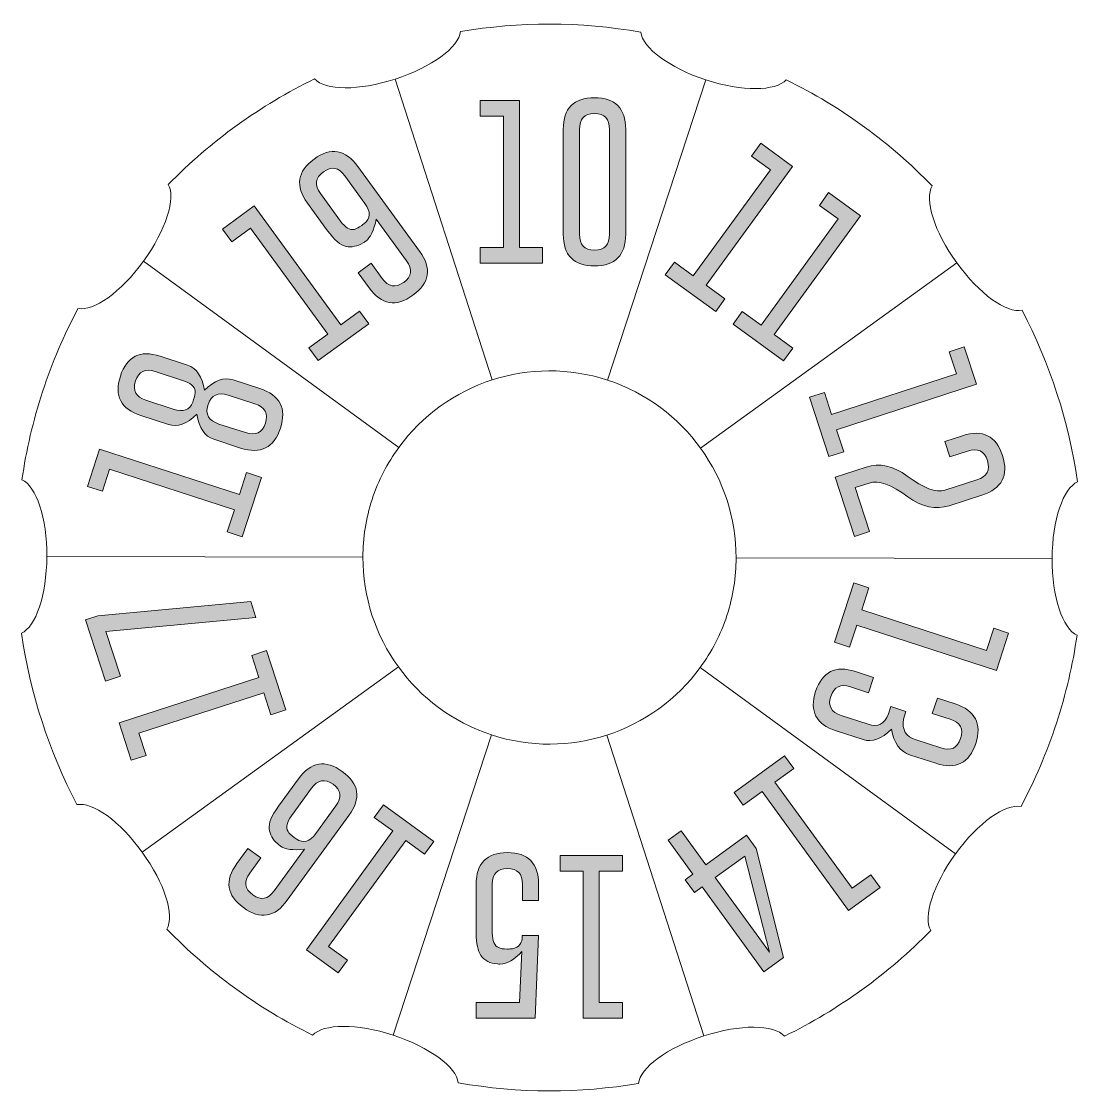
# Model space of a CAD drawing. Header units: inches. Extents: x 1.1 to 20.9, y -21.1 to -0.9.
import ezdxf

# ---------------------------------------------------------------- set-up
doc = ezdxf.new("R2010")
doc.units = ezdxf.units.IN
doc.header["$MEASUREMENT"] = 0
doc.layers.add('Numbers', color=7, linetype='Continuous')
doc.layers.add('Small Ridges', color=7, linetype='Continuous')

# ---------------------------------------------------------------- blocks, each defined once
blk = doc.blocks.new('block 2')
at = {"layer": 'Small Ridges', "color": 250, "lineweight": 9, "true_color": 0x231f20}
for points in [[(9.924, -7.669), (8.103, -2.028)], [(13.931, -2.039), (12.086, -7.673)], [(8.174, -8.939), (3.383, -5.443)], [(18.637, -5.475), (13.832, -8.95)], [(7.5, -10.993), (1.573, -10.982)], [(20.426, -11.017), (14.499, -11.007)], [(8.167, -13.049), (3.362, -16.524)], [(18.616, -16.556), (13.825, -13.06)], [(9.913, -14.326), (8.068, -19.96)], [(13.896, -19.971), (12.076, -14.33)]]:
    blk.add_lwpolyline(points, dxfattribs=at)
blk.add_open_spline([(14.499, -11.007), (14.499, -11.363), (14.443, -11.73), (14.326, -12.086), (14.21, -12.446), (14.041, -12.771), (13.825, -13.06), (13.391, -13.663), (12.771, -14.104), (12.076, -14.33), (11.395, -14.549), (10.643, -14.566), (9.913, -14.326), (9.179, -14.086), (8.583, -13.628), (8.167, -13.049), (7.736, -12.457), (7.497, -11.737), (7.5, -10.993), (7.5, -10.636), (7.556, -10.269), (7.673, -9.913), (7.789, -9.553), (7.959, -9.229), (8.174, -8.939), (8.608, -8.336), (9.229, -7.895), (9.924, -7.669), (10.604, -7.451), (11.356, -7.433), (12.086, -7.673), (12.82, -7.913), (13.416, -8.371), (13.832, -8.95), (14.263, -9.543), (14.503, -10.262), (14.499, -11.007)], degree=3, knots=[0, 0, 0, 0, 1, 1, 1, 2, 2, 2, 3, 3, 3, 4, 4, 4, 5, 5, 5, 6, 6, 6, 7, 7, 7, 8, 8, 8, 9, 9, 9, 10, 10, 10, 11, 11, 11, 12, 12, 12, 12], dxfattribs=at)
blk = doc.blocks.new('block 4')
at = {"layer": 'Numbers', "true_color": 0x231f20}
h = blk.add_hatch(color=250, dxfattribs=at)
h.dxf.hatch_style = 2
edge = h.paths.add_edge_path()
edge.add_spline(control_points=[(12.429, -4.937), (12.429, -5.332), (12.233, -5.53), (11.843, -5.53), (11.453, -5.53), (11.258, -5.332), (11.258, -4.937), (11.258, -4.937), (11.258, -2.971), (11.258, -2.971), (11.258, -2.574), (11.453, -2.376), (11.843, -2.376), (12.233, -2.376), (12.429, -2.574), (12.429, -2.971), (12.429, -2.971), (12.429, -4.937), (12.429, -4.937)], knot_values=[0, 0, 0, 0, 1, 1, 1, 2, 2, 2, 3, 3, 3, 4, 4, 4, 5, 5, 5, 6, 6, 6, 6], degree=3, periodic=1)
edge = h.paths.add_edge_path()
edge.add_spline(control_points=[(12.126, -2.971), (12.126, -2.772), (12.032, -2.673), (11.844, -2.673), (11.844, -2.673), (11.841, -2.673), (11.841, -2.673), (11.654, -2.673), (11.561, -2.772), (11.561, -2.971), (11.561, -2.971), (11.561, -4.937), (11.561, -4.937), (11.561, -5.135), (11.654, -5.234), (11.843, -5.234), (12.032, -5.234), (12.126, -5.135), (12.126, -4.937), (12.126, -4.937), (12.126, -2.971), (12.126, -2.971)], knot_values=[0, 0, 0, 0, 1, 1, 1, 2, 2, 2, 3, 3, 3, 4, 4, 4, 5, 5, 5, 6, 6, 6, 7, 7, 7, 7], degree=3, periodic=1)
h = blk.add_hatch(color=250, dxfattribs=at)
h.dxf.hatch_style = 2
h.paths.add_polyline_path([(10.436, -2.428), (10.436, -5.185), (10.87, -5.185), (10.87, -5.479), (9.7, -5.479), (9.7, -5.185), (10.136, -5.185), (10.136, -2.723), (9.7, -2.723), (9.7, -2.428)])
at = {"layer": 'Numbers', "lineweight": 0}
blk.add_lwpolyline([(10.436, -2.428), (10.436, -5.185), (10.87, -5.185), (10.87, -5.479), (9.7, -5.479), (9.7, -5.185), (10.136, -5.185), (10.136, -2.723), (9.7, -2.723), (9.7, -2.428), (10.436, -2.428)], dxfattribs=at)
for points, knots in [([(12.429, -4.937), (12.429, -5.332), (12.233, -5.53), (11.843, -5.53), (11.453, -5.53), (11.258, -5.332), (11.258, -4.937), (11.258, -4.937), (11.258, -2.971), (11.258, -2.971), (11.258, -2.574), (11.453, -2.376), (11.843, -2.376), (12.233, -2.376), (12.429, -2.574), (12.429, -2.971), (12.429, -2.971), (12.429, -4.937), (12.429, -4.937)], [0, 0, 0, 0, 1, 1, 1, 2, 2, 2, 3, 3, 3, 4, 4, 4, 5, 5, 5, 6, 6, 6, 6]), ([(12.126, -2.971), (12.126, -2.772), (12.032, -2.673), (11.844, -2.673), (11.844, -2.673), (11.841, -2.673), (11.841, -2.673), (11.654, -2.673), (11.561, -2.772), (11.561, -2.971), (11.561, -2.971), (11.561, -4.937), (11.561, -4.937), (11.561, -5.135), (11.654, -5.234), (11.843, -5.234), (12.032, -5.234), (12.126, -5.135), (12.126, -4.937), (12.126, -4.937), (12.126, -2.971), (12.126, -2.971)], [0, 0, 0, 0, 1, 1, 1, 2, 2, 2, 3, 3, 3, 4, 4, 4, 5, 5, 5, 6, 6, 6, 7, 7, 7, 7])]:
    blk.add_open_spline(points, degree=3, knots=knots, dxfattribs=at)
blk = doc.blocks.new('block 5')
at = {"layer": 'Numbers', "true_color": 0x231f20}
h = blk.add_hatch(color=250, dxfattribs=at)
h.dxf.hatch_style = 2
edge = h.paths.add_edge_path()
edge.add_spline(control_points=[(6.461, -4.353), (6.228, -4.033), (6.27, -3.757), (6.585, -3.527), (6.9, -3.298), (7.174, -3.344), (7.407, -3.665), (7.407, -3.665), (8.563, -5.255), (8.563, -5.255), (8.796, -5.576), (8.754, -5.85), (8.438, -6.08), (8.123, -6.309), (7.849, -6.264), (7.616, -5.943), (7.616, -5.943), (7.409, -5.659), (7.409, -5.659), (7.409, -5.659), (7.654, -5.481), (7.654, -5.481), (7.654, -5.481), (7.861, -5.766), (7.861, -5.766), (7.977, -5.925), (8.111, -5.95), (8.264, -5.84), (8.264, -5.84), (8.266, -5.839), (8.266, -5.839), (8.418, -5.729), (8.435, -5.593), (8.319, -5.433), (8.319, -5.433), (7.752, -4.653), (7.752, -4.653), (7.706, -4.866), (7.64, -5.005), (7.553, -5.068), (7.538, -5.079), (7.522, -5.089), (7.505, -5.099), (7.393, -5.163), (7.287, -5.185), (7.186, -5.166), (7.081, -5.145), (6.964, -5.046), (6.836, -4.87), (6.836, -4.87), (6.461, -4.353), (6.461, -4.353)], knot_values=[0, 0, 0, 0, 1, 1, 1, 2, 2, 2, 3, 3, 3, 4, 4, 4, 5, 5, 5, 6, 6, 6, 7, 7, 7, 8, 8, 8, 9, 9, 9, 10, 10, 10, 11, 11, 11, 12, 12, 12, 13, 13, 13, 14, 14, 14, 15, 15, 15, 16, 16, 16, 17, 17, 17, 17], degree=3, periodic=1)
edge = h.paths.add_edge_path()
edge.add_spline(control_points=[(7.163, -3.843), (7.046, -3.682), (6.912, -3.657), (6.76, -3.768), (6.607, -3.879), (6.589, -4.015), (6.705, -4.175), (6.705, -4.175), (7.081, -4.692), (7.081, -4.692), (7.168, -4.812), (7.255, -4.863), (7.34, -4.845), (7.377, -4.835), (7.424, -4.811), (7.478, -4.771), (7.492, -4.761), (7.505, -4.751), (7.517, -4.741), (7.644, -4.642), (7.652, -4.515), (7.539, -4.359), (7.539, -4.359), (7.163, -3.843), (7.163, -3.843)], knot_values=[0, 0, 0, 0, 1, 1, 1, 2, 2, 2, 3, 3, 3, 4, 4, 4, 5, 5, 5, 6, 6, 6, 7, 7, 7, 8, 8, 8, 8], degree=3, periodic=1)
h = blk.add_hatch(color=250, dxfattribs=at)
h.dxf.hatch_style = 2
h.paths.add_polyline_path([(5.464, -4.406), (7.085, -6.636), (7.436, -6.381), (7.609, -6.619), (6.662, -7.307), (6.489, -7.069), (6.841, -6.813), (5.395, -4.821), (5.042, -5.077), (4.869, -4.839)])
at = {"layer": 'Numbers', "lineweight": 0}
blk.add_lwpolyline([(5.464, -4.406), (7.085, -6.636), (7.436, -6.381), (7.609, -6.619), (6.662, -7.307), (6.489, -7.069), (6.841, -6.813), (5.395, -4.821), (5.042, -5.077), (4.869, -4.839), (5.464, -4.406)], dxfattribs=at)
for points, knots in [([(6.461, -4.353), (6.228, -4.033), (6.27, -3.757), (6.585, -3.527), (6.9, -3.298), (7.174, -3.344), (7.407, -3.665), (7.407, -3.665), (8.563, -5.255), (8.563, -5.255), (8.796, -5.576), (8.754, -5.85), (8.438, -6.08), (8.123, -6.309), (7.849, -6.264), (7.616, -5.943), (7.616, -5.943), (7.409, -5.659), (7.409, -5.659), (7.409, -5.659), (7.654, -5.481), (7.654, -5.481), (7.654, -5.481), (7.861, -5.766), (7.861, -5.766), (7.977, -5.925), (8.111, -5.95), (8.264, -5.84), (8.264, -5.84), (8.266, -5.839), (8.266, -5.839), (8.418, -5.729), (8.435, -5.593), (8.319, -5.433), (8.319, -5.433), (7.752, -4.653), (7.752, -4.653), (7.706, -4.866), (7.64, -5.005), (7.553, -5.068), (7.538, -5.079), (7.522, -5.089), (7.505, -5.099), (7.393, -5.163), (7.287, -5.185), (7.186, -5.166), (7.081, -5.145), (6.964, -5.046), (6.836, -4.87), (6.836, -4.87), (6.461, -4.353), (6.461, -4.353)], [0, 0, 0, 0, 1, 1, 1, 2, 2, 2, 3, 3, 3, 4, 4, 4, 5, 5, 5, 6, 6, 6, 7, 7, 7, 8, 8, 8, 9, 9, 9, 10, 10, 10, 11, 11, 11, 12, 12, 12, 13, 13, 13, 14, 14, 14, 15, 15, 15, 16, 16, 16, 17, 17, 17, 17]), ([(7.163, -3.843), (7.046, -3.682), (6.912, -3.657), (6.76, -3.768), (6.607, -3.879), (6.589, -4.015), (6.705, -4.175), (6.705, -4.175), (7.081, -4.692), (7.081, -4.692), (7.168, -4.812), (7.255, -4.863), (7.34, -4.845), (7.377, -4.835), (7.424, -4.811), (7.478, -4.771), (7.492, -4.761), (7.505, -4.751), (7.517, -4.741), (7.644, -4.642), (7.652, -4.515), (7.539, -4.359), (7.539, -4.359), (7.163, -3.843), (7.163, -3.843)], [0, 0, 0, 0, 1, 1, 1, 2, 2, 2, 3, 3, 3, 4, 4, 4, 5, 5, 5, 6, 6, 6, 7, 7, 7, 8, 8, 8, 8])]:
    blk.add_open_spline(points, degree=3, knots=knots, dxfattribs=at)
blk = doc.blocks.new('block 6')
at = {"layer": 'Numbers', "true_color": 0x231f20}
h = blk.add_hatch(color=250, dxfattribs=at)
h.dxf.hatch_style = 2
edge = h.paths.add_edge_path()
edge.add_spline(control_points=[(3.337, -8.338), (2.961, -8.216), (2.832, -7.969), (2.952, -7.597), (3.072, -7.226), (3.321, -7.102), (3.699, -7.225), (3.699, -7.225), (4.213, -7.392), (4.213, -7.392), (4.383, -7.448), (4.489, -7.605), (4.531, -7.864), (4.716, -7.678), (4.894, -7.614), (5.065, -7.669), (5.065, -7.669), (5.568, -7.832), (5.568, -7.832), (5.946, -7.955), (6.074, -8.202), (5.954, -8.572), (5.832, -8.943), (5.583, -9.068), (5.207, -8.946), (5.207, -8.946), (4.704, -8.782), (4.704, -8.782), (4.533, -8.727), (4.427, -8.57), (4.386, -8.312), (4.2, -8.496), (4.022, -8.561), (3.852, -8.505), (3.852, -8.505), (3.337, -8.338), (3.337, -8.338)], knot_values=[0, 0, 0, 0, 1, 1, 1, 2, 2, 2, 3, 3, 3, 4, 4, 4, 5, 5, 5, 6, 6, 6, 7, 7, 7, 8, 8, 8, 9, 9, 9, 10, 10, 10, 11, 11, 11, 12, 12, 12, 12], degree=3, periodic=1)
edge = h.paths.add_edge_path()
edge.add_spline(control_points=[(3.945, -8.218), (4.131, -8.281), (4.252, -8.237), (4.308, -8.084), (4.314, -8.069), (4.32, -8.053), (4.326, -8.035), (4.346, -7.97), (4.356, -7.918), (4.354, -7.878), (4.344, -7.79), (4.265, -7.724), (4.12, -7.679), (4.12, -7.679), (3.605, -7.512), (3.605, -7.512), (3.417, -7.451), (3.293, -7.51), (3.235, -7.689), (3.176, -7.869), (3.242, -7.99), (3.431, -8.051), (3.431, -8.051), (3.945, -8.218), (3.945, -8.218)], knot_values=[0, 0, 0, 0, 1, 1, 1, 2, 2, 2, 3, 3, 3, 4, 4, 4, 5, 5, 5, 6, 6, 6, 7, 7, 7, 8, 8, 8, 8], degree=3, periodic=1)
edge = h.paths.add_edge_path()
edge.add_spline(control_points=[(5.3, -8.658), (5.489, -8.72), (5.612, -8.66), (5.671, -8.48), (5.729, -8.301), (5.664, -8.181), (5.475, -8.12), (5.475, -8.12), (4.975, -7.957), (4.975, -7.957), (4.782, -7.892), (4.656, -7.95), (4.597, -8.133), (4.538, -8.315), (4.605, -8.436), (4.8, -8.496), (4.8, -8.496), (5.3, -8.658), (5.3, -8.658)], knot_values=[0, 0, 0, 0, 1, 1, 1, 2, 2, 2, 3, 3, 3, 4, 4, 4, 5, 5, 5, 6, 6, 6, 6], degree=3, periodic=1)
h = blk.add_hatch(color=250, dxfattribs=at)
h.dxf.hatch_style = 2
h.paths.add_polyline_path([(2.562, -8.967), (5.184, -9.819), (5.318, -9.406), (5.598, -9.497), (5.237, -10.61), (4.956, -10.519), (5.091, -10.104), (2.75, -9.344), (2.615, -9.758), (2.335, -9.667)])
at = {"layer": 'Numbers', "lineweight": 0}
blk.add_lwpolyline([(2.562, -8.967), (5.184, -9.819), (5.318, -9.406), (5.598, -9.497), (5.237, -10.61), (4.956, -10.519), (5.091, -10.104), (2.75, -9.344), (2.615, -9.758), (2.335, -9.667), (2.562, -8.967)], dxfattribs=at)
for points, knots in [([(3.337, -8.338), (2.961, -8.216), (2.832, -7.969), (2.952, -7.597), (3.072, -7.226), (3.321, -7.102), (3.699, -7.225), (3.699, -7.225), (4.213, -7.392), (4.213, -7.392), (4.383, -7.448), (4.489, -7.605), (4.531, -7.864), (4.716, -7.678), (4.894, -7.614), (5.065, -7.669), (5.065, -7.669), (5.568, -7.832), (5.568, -7.832), (5.946, -7.955), (6.074, -8.202), (5.954, -8.572), (5.832, -8.943), (5.583, -9.068), (5.207, -8.946), (5.207, -8.946), (4.704, -8.782), (4.704, -8.782), (4.533, -8.727), (4.427, -8.57), (4.386, -8.312), (4.2, -8.496), (4.022, -8.561), (3.852, -8.505), (3.852, -8.505), (3.337, -8.338), (3.337, -8.338)], [0, 0, 0, 0, 1, 1, 1, 2, 2, 2, 3, 3, 3, 4, 4, 4, 5, 5, 5, 6, 6, 6, 7, 7, 7, 8, 8, 8, 9, 9, 9, 10, 10, 10, 11, 11, 11, 12, 12, 12, 12]), ([(3.945, -8.218), (4.131, -8.281), (4.252, -8.237), (4.308, -8.084), (4.314, -8.069), (4.32, -8.053), (4.326, -8.035), (4.346, -7.97), (4.356, -7.918), (4.354, -7.878), (4.344, -7.79), (4.265, -7.724), (4.12, -7.679), (4.12, -7.679), (3.605, -7.512), (3.605, -7.512), (3.417, -7.451), (3.293, -7.51), (3.235, -7.689), (3.176, -7.869), (3.242, -7.99), (3.431, -8.051), (3.431, -8.051), (3.945, -8.218), (3.945, -8.218)], [0, 0, 0, 0, 1, 1, 1, 2, 2, 2, 3, 3, 3, 4, 4, 4, 5, 5, 5, 6, 6, 6, 7, 7, 7, 8, 8, 8, 8]), ([(5.3, -8.658), (5.489, -8.72), (5.612, -8.66), (5.671, -8.48), (5.729, -8.301), (5.664, -8.181), (5.475, -8.12), (5.475, -8.12), (4.975, -7.957), (4.975, -7.957), (4.782, -7.892), (4.656, -7.95), (4.597, -8.133), (4.538, -8.315), (4.605, -8.436), (4.8, -8.496), (4.8, -8.496), (5.3, -8.658), (5.3, -8.658)], [0, 0, 0, 0, 1, 1, 1, 2, 2, 2, 3, 3, 3, 4, 4, 4, 5, 5, 5, 6, 6, 6, 6])]:
    blk.add_open_spline(points, degree=3, knots=knots, dxfattribs=at)
blk = doc.blocks.new('block 7')
at = {"layer": 'Numbers', "true_color": 0x231f20}
h = blk.add_hatch(color=250, dxfattribs=at)
h.dxf.hatch_style = 2
h.paths.add_polyline_path([(2.953, -13.227), (2.673, -13.318), (2.299, -12.168), (2.527, -12.094), (5.396, -11.827), (5.492, -12.122), (2.679, -12.385)])
h = blk.add_hatch(color=250, dxfattribs=at)
h.dxf.hatch_style = 2
h.paths.add_polyline_path([(2.927, -14.101), (5.549, -13.249), (5.415, -12.837), (5.695, -12.745), (6.056, -13.859), (5.776, -13.95), (5.642, -13.535), (3.3, -14.296), (3.435, -14.711), (3.155, -14.802)])
at = {"layer": 'Numbers', "lineweight": 0}
for points in [[(2.953, -13.227), (2.673, -13.318), (2.299, -12.168), (2.527, -12.094), (5.396, -11.827), (5.492, -12.122), (2.679, -12.385), (2.953, -13.227)], [(2.927, -14.101), (5.549, -13.249), (5.415, -12.837), (5.695, -12.745), (6.056, -13.859), (5.776, -13.95), (5.642, -13.535), (3.3, -14.296), (3.435, -14.711), (3.155, -14.802), (2.927, -14.101)]]:
    blk.add_lwpolyline(points, dxfattribs=at)
blk = doc.blocks.new('block 8')
at = {"layer": 'Numbers', "true_color": 0x231f20}
h = blk.add_hatch(color=250, dxfattribs=at)
h.dxf.hatch_style = 2
edge = h.paths.add_edge_path()
edge.add_spline(control_points=[(6.291, -15.149), (6.524, -14.829), (6.798, -14.784), (7.114, -15.014), (7.43, -15.242), (7.471, -15.517), (7.238, -15.838), (7.238, -15.838), (6.083, -17.428), (6.083, -17.428), (5.849, -17.749), (5.575, -17.795), (5.26, -17.566), (4.944, -17.336), (4.903, -17.061), (5.136, -16.74), (5.136, -16.74), (5.342, -16.457), (5.342, -16.457), (5.342, -16.457), (5.586, -16.634), (5.586, -16.634), (5.586, -16.634), (5.38, -16.917), (5.38, -16.917), (5.264, -17.078), (5.282, -17.214), (5.434, -17.324), (5.434, -17.324), (5.436, -17.326), (5.436, -17.326), (5.588, -17.436), (5.722, -17.411), (5.838, -17.25), (5.838, -17.25), (6.404, -16.472), (6.404, -16.472), (6.189, -16.494), (6.038, -16.474), (5.953, -16.412), (5.936, -16.4), (5.92, -16.386), (5.903, -16.372), (5.807, -16.286), (5.754, -16.192), (5.742, -16.09), (5.729, -15.985), (5.787, -15.844), (5.916, -15.666), (5.916, -15.666), (6.291, -15.149), (6.291, -15.149)], knot_values=[0, 0, 0, 0, 1, 1, 1, 2, 2, 2, 3, 3, 3, 4, 4, 4, 5, 5, 5, 6, 6, 6, 7, 7, 7, 8, 8, 8, 9, 9, 9, 10, 10, 10, 11, 11, 11, 12, 12, 12, 13, 13, 13, 14, 14, 14, 15, 15, 15, 16, 16, 16, 17, 17, 17, 17], degree=3, periodic=1)
edge = h.paths.add_edge_path()
edge.add_spline(control_points=[(6.994, -15.66), (7.11, -15.499), (7.093, -15.364), (6.94, -15.253), (6.788, -15.142), (6.652, -15.167), (6.536, -15.327), (6.536, -15.327), (6.161, -15.844), (6.161, -15.844), (6.072, -15.965), (6.051, -16.063), (6.096, -16.138), (6.115, -16.172), (6.153, -16.209), (6.21, -16.25), (6.224, -16.26), (6.237, -16.269), (6.25, -16.277), (6.383, -16.366), (6.505, -16.333), (6.618, -16.177), (6.618, -16.177), (6.994, -15.66), (6.994, -15.66)], knot_values=[0, 0, 0, 0, 1, 1, 1, 2, 2, 2, 3, 3, 3, 4, 4, 4, 5, 5, 5, 6, 6, 6, 7, 7, 7, 8, 8, 8, 8], degree=3, periodic=1)
h = blk.add_hatch(color=250, dxfattribs=at)
h.dxf.hatch_style = 2
h.paths.add_polyline_path([(6.441, -18.359), (8.062, -16.129), (7.71, -15.874), (7.884, -15.636), (8.83, -16.324), (8.657, -16.562), (8.305, -16.306), (6.857, -18.298), (7.21, -18.554), (7.037, -18.792)])
at = {"layer": 'Numbers', "lineweight": 0}
blk.add_lwpolyline([(6.441, -18.359), (8.062, -16.129), (7.71, -15.874), (7.884, -15.636), (8.83, -16.324), (8.657, -16.562), (8.305, -16.306), (6.857, -18.298), (7.21, -18.554), (7.037, -18.792), (6.441, -18.359)], dxfattribs=at)
for points, knots in [([(6.291, -15.149), (6.524, -14.829), (6.798, -14.784), (7.114, -15.014), (7.43, -15.242), (7.471, -15.517), (7.238, -15.838), (7.238, -15.838), (6.083, -17.428), (6.083, -17.428), (5.849, -17.749), (5.575, -17.795), (5.26, -17.566), (4.944, -17.336), (4.903, -17.061), (5.136, -16.74), (5.136, -16.74), (5.342, -16.457), (5.342, -16.457), (5.342, -16.457), (5.586, -16.634), (5.586, -16.634), (5.586, -16.634), (5.38, -16.917), (5.38, -16.917), (5.264, -17.078), (5.282, -17.214), (5.434, -17.324), (5.434, -17.324), (5.436, -17.326), (5.436, -17.326), (5.588, -17.436), (5.722, -17.411), (5.838, -17.25), (5.838, -17.25), (6.404, -16.472), (6.404, -16.472), (6.189, -16.494), (6.038, -16.474), (5.953, -16.412), (5.936, -16.4), (5.92, -16.386), (5.903, -16.372), (5.807, -16.286), (5.754, -16.192), (5.742, -16.09), (5.729, -15.985), (5.787, -15.844), (5.916, -15.666), (5.916, -15.666), (6.291, -15.149), (6.291, -15.149)], [0, 0, 0, 0, 1, 1, 1, 2, 2, 2, 3, 3, 3, 4, 4, 4, 5, 5, 5, 6, 6, 6, 7, 7, 7, 8, 8, 8, 9, 9, 9, 10, 10, 10, 11, 11, 11, 12, 12, 12, 13, 13, 13, 14, 14, 14, 15, 15, 15, 16, 16, 16, 17, 17, 17, 17]), ([(6.994, -15.66), (7.11, -15.499), (7.093, -15.364), (6.94, -15.253), (6.788, -15.142), (6.652, -15.167), (6.536, -15.327), (6.536, -15.327), (6.161, -15.844), (6.161, -15.844), (6.072, -15.965), (6.051, -16.063), (6.096, -16.138), (6.115, -16.172), (6.153, -16.209), (6.21, -16.25), (6.224, -16.26), (6.237, -16.269), (6.25, -16.277), (6.383, -16.366), (6.505, -16.333), (6.618, -16.177), (6.618, -16.177), (6.994, -15.66), (6.994, -15.66)], [0, 0, 0, 0, 1, 1, 1, 2, 2, 2, 3, 3, 3, 4, 4, 4, 5, 5, 5, 6, 6, 6, 7, 7, 7, 8, 8, 8, 8])]:
    blk.add_open_spline(points, degree=3, knots=knots, dxfattribs=at)
blk = doc.blocks.new('block 9')
at = {"layer": 'Numbers', "true_color": 0x231f20}
h = blk.add_hatch(color=250, dxfattribs=at)
h.dxf.hatch_style = 2
edge = h.paths.add_edge_path()
edge.add_spline(control_points=[(9.927, -18.042), (9.927, -18.191), (9.967, -18.282), (10.048, -18.317), (10.082, -18.334), (10.135, -18.343), (10.206, -18.343), (10.223, -18.343), (10.239, -18.342), (10.254, -18.342), (10.392, -18.335), (10.47, -18.269), (10.488, -18.143), (10.488, -18.143), (10.49, -18.086), (10.49, -18.086), (10.49, -18.086), (10.792, -18.086), (10.792, -18.086), (10.792, -18.086), (10.73, -19.64), (10.73, -19.64), (10.73, -19.64), (9.625, -19.64), (9.625, -19.64), (9.625, -19.64), (9.625, -19.345), (9.625, -19.345), (9.625, -19.345), (10.439, -19.345), (10.439, -19.345), (10.439, -19.345), (10.481, -18.39), (10.481, -18.39), (10.342, -18.543), (10.206, -18.622), (10.071, -18.628), (10.059, -18.628), (10.043, -18.627), (10.025, -18.623), (9.886, -18.612), (9.782, -18.559), (9.712, -18.462), (9.654, -18.382), (9.625, -18.242), (9.625, -18.042), (9.625, -18.042), (9.625, -17.129), (9.625, -17.129), (9.625, -16.734), (9.82, -16.535), (10.211, -16.535), (10.601, -16.535), (10.795, -16.734), (10.795, -17.129), (10.795, -17.129), (10.795, -17.43), (10.795, -17.43), (10.795, -17.43), (10.493, -17.43), (10.493, -17.43), (10.493, -17.43), (10.493, -17.129), (10.493, -17.129), (10.493, -16.931), (10.399, -16.831), (10.211, -16.831), (10.022, -16.831), (9.927, -16.931), (9.927, -17.129), (9.927, -17.129), (9.927, -18.042), (9.927, -18.042)], knot_values=[0, 0, 0, 0, 1, 1, 1, 2, 2, 2, 3, 3, 3, 4, 4, 4, 5, 5, 5, 6, 6, 6, 7, 7, 7, 8, 8, 8, 9, 9, 9, 10, 10, 10, 11, 11, 11, 12, 12, 12, 13, 13, 13, 14, 14, 14, 15, 15, 15, 16, 16, 16, 17, 17, 17, 18, 18, 18, 19, 19, 19, 20, 20, 20, 21, 21, 21, 22, 22, 22, 23, 23, 23, 24, 24, 24, 24], degree=3, periodic=1)
h = blk.add_hatch(color=250, dxfattribs=at)
h.dxf.hatch_style = 2
h.paths.add_polyline_path([(11.633, -19.638), (11.633, -16.881), (11.199, -16.881), (11.199, -16.587), (12.369, -16.587), (12.369, -16.881), (11.933, -16.881), (11.933, -19.343), (12.369, -19.343), (12.369, -19.638)])
at = {"layer": 'Numbers', "lineweight": 0}
blk.add_lwpolyline([(11.633, -19.638), (11.633, -16.881), (11.199, -16.881), (11.199, -16.587), (12.369, -16.587), (12.369, -16.881), (11.933, -16.881), (11.933, -19.343), (12.369, -19.343), (12.369, -19.638), (11.633, -19.638)], dxfattribs=at)
blk.add_open_spline([(9.927, -18.042), (9.927, -18.191), (9.967, -18.282), (10.048, -18.317), (10.082, -18.334), (10.135, -18.343), (10.206, -18.343), (10.223, -18.343), (10.239, -18.342), (10.254, -18.342), (10.392, -18.335), (10.47, -18.269), (10.488, -18.143), (10.488, -18.143), (10.49, -18.086), (10.49, -18.086), (10.49, -18.086), (10.792, -18.086), (10.792, -18.086), (10.792, -18.086), (10.73, -19.64), (10.73, -19.64), (10.73, -19.64), (9.625, -19.64), (9.625, -19.64), (9.625, -19.64), (9.625, -19.345), (9.625, -19.345), (9.625, -19.345), (10.439, -19.345), (10.439, -19.345), (10.439, -19.345), (10.481, -18.39), (10.481, -18.39), (10.342, -18.543), (10.206, -18.622), (10.071, -18.628), (10.059, -18.628), (10.043, -18.627), (10.025, -18.623), (9.886, -18.612), (9.782, -18.559), (9.712, -18.462), (9.654, -18.382), (9.625, -18.242), (9.625, -18.042), (9.625, -18.042), (9.625, -17.129), (9.625, -17.129), (9.625, -16.734), (9.82, -16.535), (10.211, -16.535), (10.601, -16.535), (10.795, -16.734), (10.795, -17.129), (10.795, -17.129), (10.795, -17.43), (10.795, -17.43), (10.795, -17.43), (10.493, -17.43), (10.493, -17.43), (10.493, -17.43), (10.493, -17.129), (10.493, -17.129), (10.493, -16.931), (10.399, -16.831), (10.211, -16.831), (10.022, -16.831), (9.927, -16.931), (9.927, -17.129), (9.927, -17.129), (9.927, -18.042), (9.927, -18.042)], degree=3, knots=[0, 0, 0, 0, 1, 1, 1, 2, 2, 2, 3, 3, 3, 4, 4, 4, 5, 5, 5, 6, 6, 6, 7, 7, 7, 8, 8, 8, 9, 9, 9, 10, 10, 10, 11, 11, 11, 12, 12, 12, 13, 13, 13, 14, 14, 14, 15, 15, 15, 16, 16, 16, 17, 17, 17, 18, 18, 18, 19, 19, 19, 20, 20, 20, 21, 21, 21, 22, 22, 22, 23, 23, 23, 24, 24, 24, 24], dxfattribs=at)
blk = doc.blocks.new('block 10')
at = {"layer": 'Numbers', "true_color": 0x231f20}
h = blk.add_hatch(color=250, dxfattribs=at)
h.dxf.hatch_style = 2
h.paths.add_polyline_path([(16.605, -17.62), (14.985, -15.389), (14.634, -15.645), (14.46, -15.406), (15.407, -14.718), (15.58, -14.957), (15.228, -15.213), (16.675, -17.204), (17.028, -16.948), (17.201, -17.187)])
h = blk.add_hatch(color=250, dxfattribs=at)
h.dxf.hatch_style = 2
h.paths.add_polyline_path([(15.019, -18.771), (13.862, -17.179), (13.718, -17.283), (13.545, -17.045), (13.689, -16.94), (13.226, -16.303), (13.47, -16.125), (13.933, -16.762), (14.695, -16.209), (14.877, -16.46), (15.389, -18.503)])
h.paths.add_polyline_path([(14.66, -16.599), (14.107, -17.001), (15.125, -18.403)])
at = {"layer": 'Numbers', "lineweight": 0}
for points in [[(16.605, -17.62), (14.985, -15.389), (14.634, -15.645), (14.46, -15.406), (15.407, -14.718), (15.58, -14.957), (15.228, -15.213), (16.675, -17.204), (17.028, -16.948), (17.201, -17.187), (16.605, -17.62)], [(15.019, -18.771), (13.862, -17.179), (13.718, -17.283), (13.545, -17.045), (13.689, -16.94), (13.226, -16.303), (13.47, -16.125), (13.933, -16.762), (14.695, -16.209), (14.877, -16.46), (15.389, -18.503), (15.019, -18.771)], [(14.66, -16.599), (14.107, -17.001), (15.125, -18.403), (14.66, -16.599)]]:
    blk.add_lwpolyline(points, dxfattribs=at)
blk = doc.blocks.new('block 11')
at = {"layer": 'Numbers', "true_color": 0x231f20}
h = blk.add_hatch(color=250, dxfattribs=at)
h.dxf.hatch_style = 2
h.paths.add_polyline_path([(19.382, -13.118), (16.761, -12.266), (16.627, -12.679), (16.347, -12.588), (16.708, -11.474), (16.988, -11.566), (16.854, -11.98), (19.195, -12.741), (19.33, -12.326), (19.61, -12.417)])
h = blk.add_hatch(color=250, dxfattribs=at)
h.dxf.hatch_style = 2
edge = h.paths.add_edge_path()
edge.add_spline(control_points=[(17.639, -14.029), (17.605, -14.232), (17.684, -14.363), (17.875, -14.421), (17.875, -14.421), (18.339, -14.572), (18.339, -14.572), (18.528, -14.633), (18.651, -14.574), (18.71, -14.396), (18.768, -14.216), (18.703, -14.095), (18.514, -14.034), (18.514, -14.034), (18.179, -13.925), (18.179, -13.925), (18.179, -13.925), (18.273, -13.637), (18.273, -13.637), (18.273, -13.637), (18.608, -13.746), (18.608, -13.746), (18.984, -13.869), (19.112, -14.116), (18.993, -14.488), (18.872, -14.858), (18.623, -14.982), (18.246, -14.859), (18.246, -14.859), (17.767, -14.704), (17.767, -14.704), (17.573, -14.641), (17.455, -14.48), (17.413, -14.221), (17.228, -14.406), (17.05, -14.471), (16.879, -14.415), (16.879, -14.415), (16.376, -14.252), (16.376, -14.252), (15.999, -14.129), (15.87, -13.883), (15.991, -13.512), (16.112, -13.141), (16.361, -13.017), (16.738, -13.139), (16.738, -13.139), (17.073, -13.248), (17.073, -13.248), (17.073, -13.248), (16.979, -13.535), (16.979, -13.535), (16.979, -13.535), (16.645, -13.426), (16.645, -13.426), (16.456, -13.365), (16.333, -13.425), (16.274, -13.604), (16.216, -13.783), (16.281, -13.903), (16.47, -13.965), (16.47, -13.965), (16.973, -14.128), (16.973, -14.128), (17.155, -14.191), (17.283, -14.126), (17.357, -13.933), (17.357, -13.933), (17.402, -13.795), (17.402, -13.795), (17.402, -13.795), (17.685, -13.886), (17.685, -13.886), (17.685, -13.886), (17.639, -14.029), (17.639, -14.029)], knot_values=[0, 0, 0, 0, 1, 1, 1, 2, 2, 2, 3, 3, 3, 4, 4, 4, 5, 5, 5, 6, 6, 6, 7, 7, 7, 8, 8, 8, 9, 9, 9, 10, 10, 10, 11, 11, 11, 12, 12, 12, 13, 13, 13, 14, 14, 14, 15, 15, 15, 16, 16, 16, 17, 17, 17, 18, 18, 18, 19, 19, 19, 20, 20, 20, 21, 21, 21, 22, 22, 22, 23, 23, 23, 24, 24, 24, 25, 25, 25, 25], degree=3, periodic=1)
at = {"layer": 'Numbers', "lineweight": 0}
blk.add_lwpolyline([(19.382, -13.118), (16.761, -12.266), (16.627, -12.679), (16.347, -12.588), (16.708, -11.474), (16.988, -11.566), (16.854, -11.98), (19.195, -12.741), (19.33, -12.326), (19.61, -12.417), (19.382, -13.118)], dxfattribs=at)
blk.add_open_spline([(17.639, -14.029), (17.605, -14.232), (17.684, -14.363), (17.875, -14.421), (17.875, -14.421), (18.339, -14.572), (18.339, -14.572), (18.528, -14.633), (18.651, -14.574), (18.71, -14.396), (18.768, -14.216), (18.703, -14.095), (18.514, -14.034), (18.514, -14.034), (18.179, -13.925), (18.179, -13.925), (18.179, -13.925), (18.273, -13.637), (18.273, -13.637), (18.273, -13.637), (18.608, -13.746), (18.608, -13.746), (18.984, -13.869), (19.112, -14.116), (18.993, -14.488), (18.872, -14.858), (18.623, -14.982), (18.246, -14.859), (18.246, -14.859), (17.767, -14.704), (17.767, -14.704), (17.573, -14.641), (17.455, -14.48), (17.413, -14.221), (17.228, -14.406), (17.05, -14.471), (16.879, -14.415), (16.879, -14.415), (16.376, -14.252), (16.376, -14.252), (15.999, -14.129), (15.87, -13.883), (15.991, -13.512), (16.112, -13.141), (16.361, -13.017), (16.738, -13.139), (16.738, -13.139), (17.073, -13.248), (17.073, -13.248), (17.073, -13.248), (16.979, -13.535), (16.979, -13.535), (16.979, -13.535), (16.645, -13.426), (16.645, -13.426), (16.456, -13.365), (16.333, -13.425), (16.274, -13.604), (16.216, -13.783), (16.281, -13.903), (16.47, -13.965), (16.47, -13.965), (16.973, -14.128), (16.973, -14.128), (17.155, -14.191), (17.283, -14.126), (17.357, -13.933), (17.357, -13.933), (17.402, -13.795), (17.402, -13.795), (17.402, -13.795), (17.685, -13.886), (17.685, -13.886), (17.685, -13.886), (17.639, -14.029), (17.639, -14.029)], degree=3, knots=[0, 0, 0, 0, 1, 1, 1, 2, 2, 2, 3, 3, 3, 4, 4, 4, 5, 5, 5, 6, 6, 6, 7, 7, 7, 8, 8, 8, 9, 9, 9, 10, 10, 10, 11, 11, 11, 12, 12, 12, 13, 13, 13, 14, 14, 14, 15, 15, 15, 16, 16, 16, 17, 17, 17, 18, 18, 18, 19, 19, 19, 20, 20, 20, 21, 21, 21, 22, 22, 22, 23, 23, 23, 24, 24, 24, 25, 25, 25, 25], dxfattribs=at)
blk = doc.blocks.new('block 12')
at = {"layer": 'Numbers', "true_color": 0x231f20}
h = blk.add_hatch(color=250, dxfattribs=at)
h.dxf.hatch_style = 2
h.paths.add_polyline_path([(19.005, -7.751), (16.383, -8.603), (16.517, -9.016), (16.237, -9.107), (15.876, -7.994), (16.155, -7.903), (16.29, -8.318), (18.632, -7.557), (18.497, -7.142), (18.777, -7.051)])
h = blk.add_hatch(color=250, dxfattribs=at)
h.dxf.hatch_style = 2
edge = h.paths.add_edge_path()
edge.add_spline(control_points=[(16.938, -9.303), (17.188, -9.223), (17.445, -9.279), (17.709, -9.472), (18.015, -9.701), (18.251, -9.789), (18.414, -9.737), (18.414, -9.737), (19.014, -9.542), (19.014, -9.542), (19.204, -9.48), (19.27, -9.36), (19.212, -9.183), (19.212, -9.183), (19.211, -9.18), (19.211, -9.18), (19.153, -9.001), (19.029, -8.942), (18.839, -9.003), (18.839, -9.003), (18.508, -9.111), (18.508, -9.111), (18.508, -9.111), (18.414, -8.824), (18.414, -8.824), (18.414, -8.824), (18.746, -8.716), (18.746, -8.716), (19.124, -8.593), (19.374, -8.717), (19.494, -9.088), (19.615, -9.46), (19.486, -9.706), (19.108, -9.83), (19.108, -9.83), (18.497, -10.028), (18.497, -10.028), (18.242, -10.11), (17.983, -10.055), (17.717, -9.861), (17.409, -9.632), (17.169, -9.546), (16.995, -9.603), (16.995, -9.603), (16.734, -9.688), (16.734, -9.688), (16.734, -9.688), (17.002, -10.513), (17.002, -10.513), (17.002, -10.513), (16.72, -10.605), (16.72, -10.605), (16.72, -10.605), (16.359, -9.492), (16.359, -9.492), (16.359, -9.492), (16.938, -9.303), (16.938, -9.303)], knot_values=[0, 0, 0, 0, 1, 1, 1, 2, 2, 2, 3, 3, 3, 4, 4, 4, 5, 5, 5, 6, 6, 6, 7, 7, 7, 8, 8, 8, 9, 9, 9, 10, 10, 10, 11, 11, 11, 12, 12, 12, 13, 13, 13, 14, 14, 14, 15, 15, 15, 16, 16, 16, 17, 17, 17, 18, 18, 18, 19, 19, 19, 19], degree=3, periodic=1)
at = {"layer": 'Numbers', "lineweight": 0}
blk.add_lwpolyline([(19.005, -7.751), (16.383, -8.603), (16.517, -9.016), (16.237, -9.107), (15.876, -7.994), (16.155, -7.903), (16.29, -8.318), (18.632, -7.557), (18.497, -7.142), (18.777, -7.051), (19.005, -7.751)], dxfattribs=at)
blk.add_open_spline([(16.938, -9.303), (17.188, -9.223), (17.445, -9.279), (17.709, -9.472), (18.015, -9.701), (18.251, -9.789), (18.414, -9.737), (18.414, -9.737), (19.014, -9.542), (19.014, -9.542), (19.204, -9.48), (19.27, -9.36), (19.212, -9.183), (19.212, -9.183), (19.211, -9.18), (19.211, -9.18), (19.153, -9.001), (19.029, -8.942), (18.839, -9.003), (18.839, -9.003), (18.508, -9.111), (18.508, -9.111), (18.508, -9.111), (18.414, -8.824), (18.414, -8.824), (18.414, -8.824), (18.746, -8.716), (18.746, -8.716), (19.124, -8.593), (19.374, -8.717), (19.494, -9.088), (19.615, -9.46), (19.486, -9.706), (19.108, -9.83), (19.108, -9.83), (18.497, -10.028), (18.497, -10.028), (18.242, -10.11), (17.983, -10.055), (17.717, -9.861), (17.409, -9.632), (17.169, -9.546), (16.995, -9.603), (16.995, -9.603), (16.734, -9.688), (16.734, -9.688), (16.734, -9.688), (17.002, -10.513), (17.002, -10.513), (17.002, -10.513), (16.72, -10.605), (16.72, -10.605), (16.72, -10.605), (16.359, -9.492), (16.359, -9.492), (16.359, -9.492), (16.938, -9.303), (16.938, -9.303)], degree=3, knots=[0, 0, 0, 0, 1, 1, 1, 2, 2, 2, 3, 3, 3, 4, 4, 4, 5, 5, 5, 6, 6, 6, 7, 7, 7, 8, 8, 8, 9, 9, 9, 10, 10, 10, 11, 11, 11, 12, 12, 12, 13, 13, 13, 14, 14, 14, 15, 15, 15, 16, 16, 16, 17, 17, 17, 18, 18, 18, 19, 19, 19, 19], dxfattribs=at)
blk = doc.blocks.new('block 13')
at = {"layer": 'Numbers', "true_color": 0x231f20}
h = blk.add_hatch(color=250, dxfattribs=at)
h.dxf.hatch_style = 2
h.paths.add_polyline_path([(15.558, -3.664), (13.938, -5.894), (14.289, -6.149), (14.116, -6.387), (13.169, -5.7), (13.342, -5.461), (13.695, -5.717), (15.142, -3.726), (14.789, -3.47), (14.962, -3.231)])
h = blk.add_hatch(color=250, dxfattribs=at)
h.dxf.hatch_style = 2
h.paths.add_polyline_path([(16.831, -4.589), (15.211, -6.819), (15.562, -7.074), (15.389, -7.313), (14.442, -6.624), (14.615, -6.386), (14.968, -6.642), (16.415, -4.651), (16.062, -4.395), (16.235, -4.156)])
at = {"layer": 'Numbers', "lineweight": 0}
for points in [[(15.558, -3.664), (13.938, -5.894), (14.289, -6.149), (14.116, -6.387), (13.169, -5.7), (13.342, -5.461), (13.695, -5.717), (15.142, -3.726), (14.789, -3.47), (14.962, -3.231), (15.558, -3.664)], [(16.831, -4.589), (15.211, -6.819), (15.562, -7.074), (15.389, -7.313), (14.442, -6.624), (14.615, -6.386), (14.968, -6.642), (16.415, -4.651), (16.062, -4.395), (16.235, -4.156), (16.831, -4.589)]]:
    blk.add_lwpolyline(points, dxfattribs=at)
blk = doc.blocks.new('block 3')
at = {"layer": 'Numbers'}
for name in ['block 4', 'block 5', 'block 13', 'block 6', 'block 12', 'block 11', 'block 7', 'block 8', 'block 10', 'block 9']:
    blk.add_blockref(name, (0, 0), dxfattribs=at)

msp = doc.modelspace()

# ---------------------------------------------------------------- linework, layer by layer
at = {"layer": 'Small Ridges', "color": 250, "lineweight": 9, "true_color": 0x231f20}
msp.add_open_spline([(20.505, -14.109), (20.326, -14.656), (20.104, -15.177), (19.842, -15.67), (19.554, -15.609), (19.037, -15.975), (18.613, -16.556), (18.192, -17.142), (18.002, -17.744), (18.15, -17.997), (17.349, -18.811), (16.421, -19.48), (15.409, -19.977), (15.205, -19.758), (14.577, -19.749), (13.896, -19.972), (13.208, -20.192), (12.701, -20.572), (12.669, -20.862), (11.568, -21.051), (10.428, -21.053), (9.288, -20.851), (9.254, -20.558), (8.75, -20.181), (8.069, -19.959), (7.388, -19.736), (6.759, -19.742), (6.558, -19.958), (5.519, -19.447), (4.601, -18.772), (3.824, -17.969), (3.97, -17.716), (3.786, -17.11), (3.361, -16.526), (2.943, -15.943), (2.431, -15.579), (2.138, -15.635), (1.614, -14.637), (1.261, -13.549), (1.097, -12.418), (1.365, -12.302), (1.568, -11.704), (1.574, -10.982), (1.575, -10.263), (1.375, -9.662), (1.106, -9.541), (1.187, -8.988), (1.315, -8.437), (1.494, -7.89), (1.673, -7.344), (1.895, -6.822), (2.157, -6.329), (2.445, -6.39), (2.962, -6.024), (3.386, -5.443), (3.808, -4.857), (3.997, -4.255), (3.85, -4.002), (4.65, -3.188), (5.578, -2.519), (6.591, -2.023), (6.794, -2.241), (7.422, -2.25), (8.103, -2.027), (8.792, -1.807), (9.298, -1.427), (9.33, -1.137), (10.431, -0.948), (11.571, -0.946), (12.712, -1.148), (12.746, -1.441), (13.25, -1.818), (13.93, -2.041), (14.611, -2.263), (15.24, -2.257), (15.441, -2.041), (16.48, -2.552), (17.399, -3.227), (18.175, -4.03), (18.029, -4.283), (18.213, -4.889), (18.638, -5.474), (19.057, -6.056), (19.569, -6.42), (19.862, -6.364), (20.385, -7.363), (20.738, -8.451), (20.903, -9.581), (20.634, -9.697), (20.431, -10.295), (20.425, -11.017), (20.424, -11.737), (20.625, -12.337), (20.893, -12.458), (20.813, -13.011), (20.684, -13.563), (20.505, -14.109)], degree=3, knots=[0, 0, 0, 0, 1, 1, 1, 2, 2, 2, 3, 3, 3, 4, 4, 4, 5, 5, 5, 6, 6, 6, 7, 7, 7, 8, 8, 8, 9, 9, 9, 10, 10, 10, 11, 11, 11, 12, 12, 12, 13, 13, 13, 14, 14, 14, 15, 15, 15, 16, 16, 16, 17, 17, 17, 18, 18, 18, 19, 19, 19, 20, 20, 20, 21, 21, 21, 22, 22, 22, 23, 23, 23, 24, 24, 24, 25, 25, 25, 26, 26, 26, 27, 27, 27, 28, 28, 28, 29, 29, 29, 30, 30, 30, 31, 31, 31, 32, 32, 32, 32], dxfattribs=at)

# ---------------------------------------------------------------- block references
at = {"layer": 'Numbers'}
msp.add_blockref('block 3', (0, 0), dxfattribs=at)
at = {"layer": 'Small Ridges'}
msp.add_blockref('block 2', (0, 0), dxfattribs=at)

doc.saveas('drawing.dxf')
